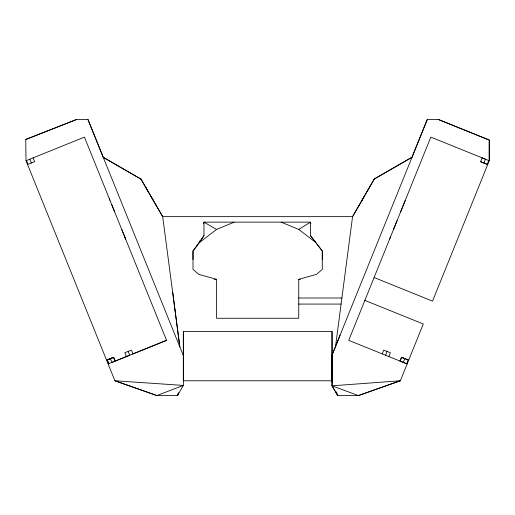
<?xml version="1.0" encoding="UTF-8"?>
<svg xmlns="http://www.w3.org/2000/svg" width="515" height="515" viewBox="0 0 515 515"><rect width="100%" height="100%" fill="white"/><g stroke="black" fill="none" stroke-linecap="round" stroke-linejoin="round"><path stroke-width="0.77" d="M364.865 300.38L423.291 323.986L400.367 380.765L358.414 395.565L337.743 395.565L332.027 385.825L332.033 331.506L183.346 331.506L183.346 385.42L177.54 395.559L156.888 395.559L114.916 380.765L26.02 160.732L25.75 139.462L76.722 119.435L87.936 119.435L183.346 355.595M193.003 259.515L193.003 251.005L203.959 235.638L203.959 222.139L310.474 222.139L310.867 223.645M281.132 222.139L298.745 229.433L310.474 222.139L310.474 235.638L322.293 251.005L322.293 269.429L316.41 274.386L298.745 279.336L298.745 318.264L216.558 318.264L216.558 279.336L198.893 274.386L193.003 269.429L193.003 251.005L199.537 242.494L203.959 235.638M322.293 259.515L322.293 251.005L310.474 235.638M337.75 395.559L332.04 385.819L332.033 331.506M332.555 382.246L331.975 380.765L332.033 355.028L427.296 119.448L438.259 119.448L489.244 140.041L489.25 160.732L432.529 301.127L374.102 277.521M400.367 380.765L332.04 385.819L358.414 395.565L400.374 380.701M332.033 355.028L335.497 346.75L352.575 216.615L374.251 179.001L412.019 157.249L427.296 119.448M199.878 240.93L199.537 242.494L216.558 229.433L234.171 222.139M203.618 223.703L203.959 222.139L216.558 229.433M178.196 393.389L177.54 395.559L178.705 392.604M335.497 346.75L340.029 335.252M389.559 239.263L390.615 236.636M393.409 229.709L397.052 220.697M400.631 211.839L405.324 200.232M382.246 353.895L383.791 350.084L390.389 352.756L388.851 356.56M385.548 355.228L387.087 351.417M400.033 361.079L401.571 357.268L408.17 359.94L406.631 363.751L400.033 361.079L401.571 357.275L408.17 359.94M488.741 160.526L487.196 164.343L480.598 161.671L482.143 157.86L485.439 159.193L483.9 163.01M403.329 362.412L404.867 358.601M358.897 205.697L359.631 204.416M369.854 186.713L367.118 191.458M412.019 157.249L374.289 179.033L352.575 216.654L162.695 216.654L140.956 179.111L103.225 157.287L87.936 119.435M361.639 200.953L364.375 196.202M140.956 179.111L103.238 157.326M108.633 363.738L107.114 359.985L113.712 357.313L115.231 361.073M26.014 160.732L84.441 137.125L166.545 340.344L132.677 354.03M107.32 359.837L113.467 357.352L115.006 361.163L111.929 362.406L110.39 358.594L107.32 359.837L108.858 363.648M107.114 359.985L113.712 357.313M115.74 360.873L129.716 355.228L128.177 351.41M108.124 363.951L166.545 340.344M25.75 139.462L76.716 119.448M175.003 309.901L179.844 346.93L162.695 216.654L140.988 179.066M214.163 279.336L216.558 279.336M298.745 279.336L300.342 279.336M298.745 298.011L341.889 298.011M298.745 304.075L341.097 304.075M331.975 380.765L183.346 380.765L183.346 331.506M480.598 161.671L487.196 164.343M438.259 119.448L489.25 140.048L489.25 160.732L430.823 137.125L348.719 340.351L407.14 363.951M298.745 229.433L315.766 242.494M148.146 191.458L145.404 186.713M150.889 196.202L153.625 200.953M155.633 204.416L156.367 205.697M109.322 198.7L109.94 200.232M111.761 204.732L114.633 211.845M124.649 236.643L125.705 239.263L121.849 229.709M133.012 353.889L131.473 350.078L124.875 352.743L126.413 356.56M33.127 157.854L34.666 161.671L28.068 164.337L26.529 160.526M29.825 159.193L31.364 163.004M336.301 391.864L337.454 394.825M172.782 292.539L174.971 309.908M183.346 385.42L156.888 395.559L114.909 380.759L183.346 385.42"/></g></svg>
